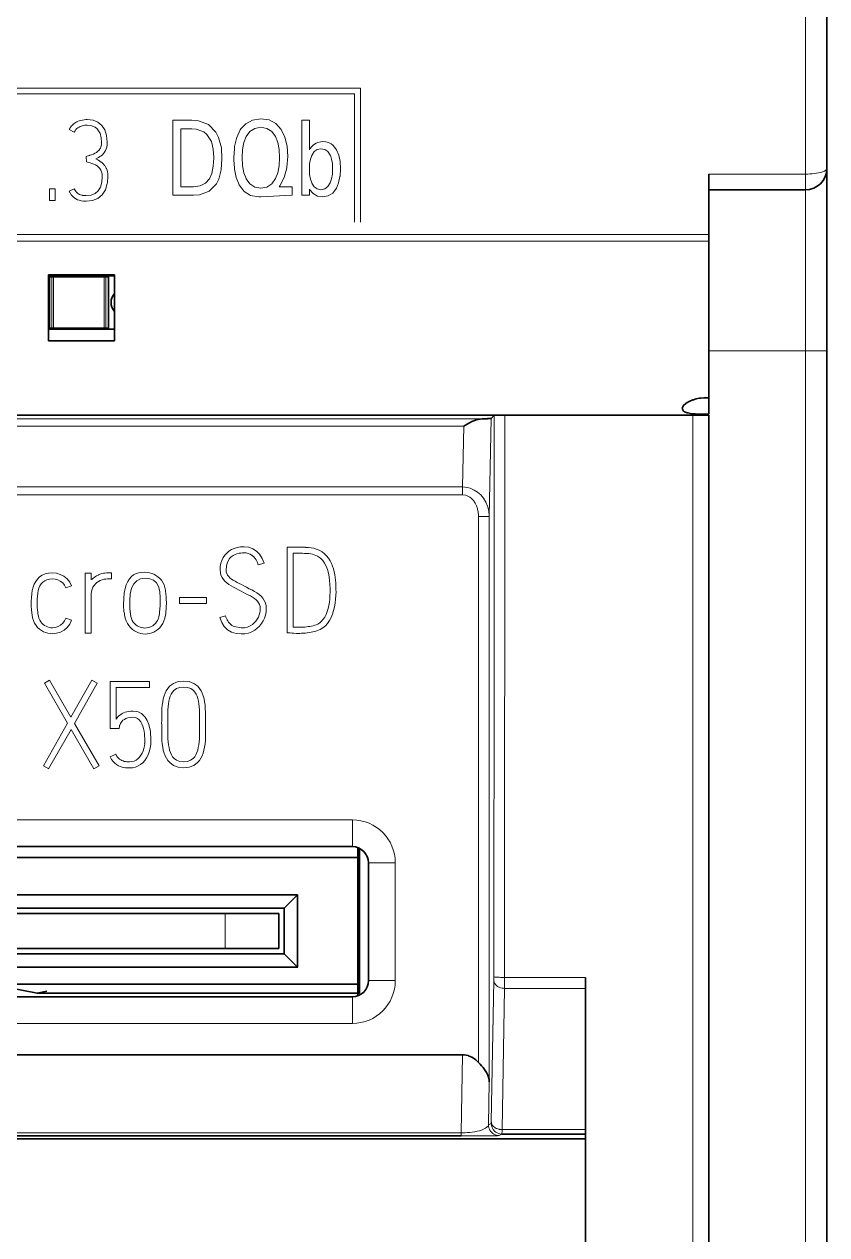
# Model space of a CAD drawing. Header units: millimetres. Extents: x -159 to 71007, y -220 to 29306.
# Drawn here: x 69153 to 69212.5, y 27942.6 to 28032.5 of the extents above; entities that cross this region are included whole.
import ezdxf

# ---------------------------------------------------------------- set-up
doc = ezdxf.new("R2010")
doc.units = ezdxf.units.MM
doc.layers.add('Layer 1', color=7, linetype='Continuous')

msp = doc.modelspace()

# ---------------------------------------------------------------- linework, layer by layer
at = {"layer": 'Layer 1', "color": 7, "lineweight": 18}
for points in [[(69210.943, 27868.163), (69210.943, 28258.094)], [(69158.283, 28022.458), (69158.383, 28022.51), (69158.482, 28022.566), (69158.582, 28022.629), (69158.68, 28022.697), (69158.77, 28022.776), (69158.854, 28022.865), (69158.932, 28022.964), (69158.998, 28023.076), (69159.053, 28023.2), (69159.096, 28023.34), (69159.119, 28023.5), (69159.128, 28023.684), (69159.128, 28023.697), (69159.084, 28024.189), (69158.954, 28024.608), (69158.739, 28024.943), (69158.442, 28025.187), (69158.072, 28025.334), (69157.628, 28025.383), (69157.544, 28025.381), (69157.057, 28025.299), (69156.882, 28025.226)], [(69163.991, 28025.329), (69165.402, 28025.329)], [(69163.991, 28019.759), (69163.991, 28025.329)], [(69165.523, 28019.759), (69165.98, 28019.794), (69166.702, 28020.059), (69167.233, 28020.617), (69167.41, 28020.961), (69167.595, 28021.66), (69167.646, 28022.466), (69167.646, 28022.479), (69167.598, 28023.284), (69167.396, 28024.059), (69167.195, 28024.445), (69166.648, 28025.014), (69165.907, 28025.29), (69165.404, 28025.333)], [(69171.927, 28020.458), (69172.259, 28021.074), (69172.458, 28021.8), (69172.466, 28021.848), (69172.525, 28022.634), (69172.471, 28023.416), (69172.31, 28024.083), (69172.04, 28024.635), (69171.639, 28025.083), (69171.136, 28025.353), (69170.528, 28025.442), (69169.913, 28025.349), (69169.406, 28025.073), (69169.053, 28024.686)], [(69173.561, 28025.329), (69174.134, 28025.329)], [(69173.561, 28019.759), (69173.561, 28025.329)], [(69174.132, 28025.329), (69174.132, 28023.135)], [(69156.884, 28025.223), (69156.825, 28025.191), (69156.752, 28025.147), (69156.684, 28025.098), (69156.618, 28025.046), (69156.604, 28025.035), (69156.542, 28024.977), (69156.485, 28024.915), (69156.431, 28024.851), (69156.384, 28024.782), (69156.342, 28024.71), (69156.305, 28024.634)], [(69156.685, 28024.445), (69156.305, 28024.635)], [(69156.685, 28024.445), (69156.744, 28024.548), (69156.808, 28024.637), (69156.88, 28024.712), (69156.957, 28024.775), (69157.035, 28024.828), (69157.116, 28024.869), (69157.201, 28024.902), (69157.286, 28024.927), (69157.374, 28024.943), (69157.462, 28024.955), (69157.546, 28024.962), (69157.63, 28024.965), (69157.901, 28024.942), (69158.228, 28024.822), (69158.392, 28024.688), (69158.587, 28024.394), (69158.599, 28024.368), (69158.688, 28024.03), (69158.706, 28023.682), (69158.695, 28023.512), (69158.659, 28023.362), (69158.619, 28023.266)], [(69164.6, 28024.697), (69164.6, 28020.39)], [(69165.404, 28024.697), (69164.602, 28024.697)], [(69165.404, 28024.697), (69165.74, 28024.671), (69166.31, 28024.46), (69166.531, 28024.271), (69166.855, 28023.749), (69167.002, 28023.175), (69167.037, 28022.566), (69167.036, 28022.521), (69167, 28021.917), (69166.895, 28021.388), (69166.717, 28020.98), (69166.422, 28020.652), (69166.027, 28020.453), (69165.527, 28020.387)], [(69169.052, 28024.684), (69169.003, 28024.612), (69168.74, 28024.052), (69168.718, 28023.983), (69168.583, 28023.374), (69168.562, 28023.2), (69168.53, 28022.577), (69168.531, 28022.393), (69168.574, 28021.77), (69168.582, 28021.701), (69168.703, 28021.088), (69168.919, 28020.53), (69169.286, 28020.037), (69169.773, 28019.742), (69170.376, 28019.643), (69170.433, 28019.643), (69170.484, 28019.645), (69170.528, 28019.646)], [(69169.443, 28020.98), (69169.433, 28020.998), (69169.269, 28021.436), (69169.171, 28021.961), (69169.17, 28021.977), (69169.14, 28022.57), (69169.14, 28022.577), (69169.173, 28023.17), (69169.273, 28023.684), (69169.439, 28024.113), (69169.719, 28024.499), (69170.081, 28024.73), (69170.528, 28024.807), (69170.974, 28024.73), (69171.336, 28024.499), (69171.615, 28024.113)], [(69171.615, 28024.113), (69171.783, 28023.684), (69171.881, 28023.17), (69171.883, 28023.163), (69171.916, 28022.57), (69171.916, 28022.551), (69171.881, 28021.959), (69171.784, 28021.435), (69171.621, 28020.998), (69171.341, 28020.599), (69170.975, 28020.36), (69170.526, 28020.281), (69170.076, 28020.36), (69169.711, 28020.599), (69169.441, 28020.98)], [(69176.081, 28023.237), (69176.033, 28023.305), (69175.884, 28023.475), (69175.749, 28023.577), (69175.545, 28023.68), (69175.362, 28023.729), (69175.134, 28023.747), (69174.975, 28023.739), (69174.754, 28023.688), (69174.624, 28023.633), (69174.434, 28023.507), (69174.312, 28023.387), (69174.177, 28023.203)], [(69158.619, 28023.266), (69158.602, 28023.235), (69158.599, 28023.229), (69158.526, 28023.126), (69158.523, 28023.122), (69158.438, 28023.032), (69158.435, 28023.028), (69158.338, 28022.949), (69158.333, 28022.945), (69158.224, 28022.88), (69158.216, 28022.877), (69158.103, 28022.823), (69158.09, 28022.816), (69157.972, 28022.772), (69157.957, 28022.767), (69157.837, 28022.728), (69157.824, 28022.725), (69157.704, 28022.688), (69157.693, 28022.685), (69157.573, 28022.649)], [(69157.597, 28022.233), (69157.573, 28022.646)], [(69174.306, 28020.676), (69174.21, 28020.963), (69174.152, 28021.305), (69174.151, 28021.312), (69174.132, 28021.701), (69174.132, 28021.708), (69174.151, 28022.095), (69174.208, 28022.436), (69174.304, 28022.723), (69174.479, 28023), (69174.708, 28023.165), (69174.993, 28023.22), (69175.277, 28023.166), (69175.506, 28023.003), (69175.682, 28022.734), (69175.685, 28022.725)], [(69174.132, 28023.135), (69174.176, 28023.205)], [(69174.139, 28020.197), (69174.404, 28019.892), (69174.726, 28019.708), (69175.107, 28019.647), (69175.525, 28019.719), (69175.869, 28019.929), (69176.138, 28020.283), (69176.305, 28020.684), (69176.404, 28021.162), (69176.406, 28021.17), (69176.438, 28021.719), (69176.406, 28022.266), (69176.308, 28022.735), (69176.145, 28023.128), (69176.081, 28023.235)], [(69175.687, 28022.727), (69175.781, 28022.451), (69175.84, 28022.11), (69175.84, 28022.105), (69175.859, 28021.718), (69175.859, 28021.709), (69175.84, 28021.32), (69175.781, 28020.975), (69175.683, 28020.684), (69175.508, 28020.402), (69175.277, 28020.234), (69174.991, 28020.177), (69174.707, 28020.232), (69174.478, 28020.397), (69174.304, 28020.673)], [(69156.305, 28020.074), (69156.347, 28019.985), (69156.395, 28019.896), (69156.453, 28019.806), (69156.52, 28019.719), (69156.599, 28019.636), (69156.692, 28019.562), (69156.796, 28019.495), (69156.916, 28019.436), (69157.047, 28019.387), (69157.196, 28019.349), (69157.364, 28019.328), (69157.553, 28019.319), (69158.036, 28019.373), (69158.437, 28019.533), (69158.757, 28019.8), (69158.989, 28020.166), (69159.129, 28020.628), (69159.139, 28020.689), (69159.176, 28021.182), (69159.17, 28021.342), (69159.15, 28021.49), (69159.114, 28021.627), (69159.067, 28021.752)], [(69157.597, 28022.233), (69157.73, 28022.207), (69157.863, 28022.172), (69157.997, 28022.132), (69158.129, 28022.083), (69158.253, 28022.021), (69158.37, 28021.947), (69158.475, 28021.859), (69158.569, 28021.756), (69158.647, 28021.638), (69158.706, 28021.506), (69158.742, 28021.357), (69158.754, 28021.194), (69158.754, 28021.152), (69158.717, 28020.741), (69158.617, 28020.374), (69158.455, 28020.092), (69158.227, 28019.896), (69157.925, 28019.776), (69157.553, 28019.737), (69157.337, 28019.75), (69157.29, 28019.757)], [(69159.069, 28021.75), (69159.06, 28021.769), (69159.011, 28021.865), (69159.003, 28021.88), (69158.942, 28021.969), (69158.932, 28021.983), (69158.861, 28022.065), (69158.848, 28022.08), (69158.769, 28022.154), (69158.75, 28022.171), (69158.662, 28022.235), (69158.636, 28022.252), (69158.545, 28022.311), (69158.512, 28022.331), (69158.42, 28022.385), (69158.381, 28022.407), (69158.287, 28022.459)], [(69210.943, 28021.332), (69210.945, 28021.332), (69211.116, 28021.336), (69211.287, 28021.342), (69211.453, 28021.354), (69211.615, 28021.371), (69211.768, 28021.392), (69211.911, 28021.418), (69212.043, 28021.447), (69212.163, 28021.48), (69212.27, 28021.519), (69212.368, 28021.563), (69212.452, 28021.615), (69212.511, 28021.678), (69212.535, 28021.748)], [(69203.779, 28021.332), (69210.941, 28021.332)], [(69154.839, 28020.231), (69155.262, 28020.231)], [(69154.839, 28019.362), (69154.839, 28020.231)], [(69155.262, 28020.231), (69155.262, 28019.362)], [(69156.305, 28020.074), (69156.685, 28020.247)], [(69157.293, 28019.763), (69157.234, 28019.774), (69157.155, 28019.796), (69157.153, 28019.798), (69157.078, 28019.826), (69157.005, 28019.863), (69156.941, 28019.905), (69156.879, 28019.959), (69156.876, 28019.963), (69156.82, 28020.022), (69156.771, 28020.087), (69156.761, 28020.104), (69156.719, 28020.173), (69156.684, 28020.247)], [(69164.6, 28020.39), (69165.527, 28020.39)], [(69171.927, 28020.458), (69171.88, 28020.39)], [(69171.88, 28020.39), (69172.866, 28020.39)], [(69172.866, 28020.39), (69172.866, 28019.759)], [(69174.132, 28020.205), (69174.132, 28019.759)], [(69155.262, 28019.362), (69154.839, 28019.362)], [(69165.523, 28019.759), (69163.991, 28019.759)], [(69172.866, 28019.759), (69170.526, 28019.649)], [(69174.132, 28019.759), (69173.559, 28019.759)], [(69203.779, 28016.852), (69019.557, 28016.852)], [(69203.779, 28016.345), (69019.557, 28016.345)], [(69154.839, 28013.672), (69159.217, 28013.672)], [(69155.028, 28013.672), (69155.029, 28013.683), (69155.033, 28013.702), (69155.036, 28013.713), (69155.044, 28013.731), (69155.051, 28013.742), (69155.063, 28013.756), (69155.073, 28013.764), (69155.088, 28013.776), (69155.1, 28013.781), (69155.117, 28013.787), (69155.129, 28013.789), (69155.147, 28013.791)], [(69155.028, 28009.932), (69155.028, 28013.673)], [(69155.147, 28009.812), (69155.147, 28013.791)], [(69158.91, 28009.812), (69158.91, 28013.791)], [(69158.91, 28013.791), (69158.922, 28013.789), (69158.941, 28013.786), (69158.952, 28013.783), (69158.969, 28013.774), (69158.979, 28013.768), (69158.993, 28013.756), (69159.001, 28013.747), (69159.013, 28013.732), (69159.018, 28013.72), (69159.025, 28013.702), (69159.028, 28013.69), (69159.03, 28013.672)], [(69159.028, 28009.932), (69159.028, 28013.673)], [(69154.839, 28009.932), (69159.217, 28009.932)], [(69155.147, 28009.812), (69155.134, 28009.812), (69155.116, 28009.816), (69155.103, 28009.819), (69155.087, 28009.828), (69155.077, 28009.834), (69155.063, 28009.846), (69155.055, 28009.855), (69155.044, 28009.871), (69155.037, 28009.883), (69155.031, 28009.9), (69155.029, 28009.912), (69155.028, 28009.931)], [(69159.028, 28009.932), (69159.028, 28009.92), (69159.025, 28009.902), (69159.022, 28009.89), (69159.013, 28009.873), (69159.006, 28009.862), (69158.994, 28009.848), (69158.986, 28009.84), (69158.971, 28009.828), (69158.959, 28009.822), (69158.941, 28009.816), (69158.929, 28009.812), (69158.91, 28009.811)], [(69212.535, 28008.221), (69203.78, 28008.221)], [(69117.16, 28003.161), (69186.947, 28003.161)], [(69187.481, 27995.91), (69187.616, 28003.198)], [(69187.85, 28003.432), (69187.848, 28002.041), (69187.847, 27997.87), (69187.845, 27993.702), (69187.843, 27989.532), (69187.841, 27988.142), (69187.84, 27983.972), (69187.838, 27979.803), (69187.836, 27975.634), (69187.834, 27974.246), (69187.833, 27970.076), (69187.83, 27965.907), (69187.828, 27961.738)], [(69188.645, 28003.446), (69188.623, 27961.711)], [(69202.586, 27873.63), (69202.586, 28003.444)], [(69118.52, 28002.617), (69185.588, 28002.617)], [(69185.503, 27998.111), (69185.588, 28002.617)], [(69185.505, 27997.534), (69118.598, 27997.534)], [(69185.503, 27998.111), (69118.603, 27998.111)], [(69186.684, 27995.91), (69186.681, 27996.015), (69186.659, 27996.236), (69186.615, 27996.453), (69186.598, 27996.511), (69186.526, 27996.72), (69186.428, 27996.919), (69186.309, 27997.097), (69186.159, 27997.26), (69186.036, 27997.358), (69185.841, 27997.464), (69185.721, 27997.505), (69185.5, 27997.534)], [(69185.505, 27998.111), (69185.505, 27997.534)], [(69187.481, 27995.91), (69187.479, 27996), (69187.444, 27996.325), (69187.365, 27996.644), (69187.35, 27996.691), (69187.222, 27996.993), (69187.053, 27997.272), (69186.847, 27997.521), (69186.601, 27997.737), (69186.372, 27997.884), (69186.073, 27998.015), (69185.832, 27998.079), (69185.505, 27998.111)], [(69186.684, 27955.4), (69186.684, 27995.908)], [(69187.481, 27995.91), (69186.686, 27995.91)], [(69187.481, 27953.958), (69187.481, 27995.91)], [(69170.767, 27992.453), (69170.627, 27992.812), (69170.44, 27993.112), (69170.206, 27993.353), (69169.935, 27993.53), (69169.63, 27993.634), (69169.293, 27993.669), (69169.03, 27993.656), (69168.784, 27993.617), (69168.555, 27993.549), (69168.346, 27993.459), (69168.159, 27993.345), (69167.996, 27993.206), (69167.853, 27993.046), (69167.733, 27992.866), (69167.637, 27992.664), (69167.565, 27992.445), (69167.522, 27992.209), (69167.509, 27991.958), (69167.524, 27991.748), (69167.57, 27991.559)], [(69170.868, 27989.506), (69170.783, 27989.689), (69170.674, 27989.853), (69170.544, 27990.001), (69170.394, 27990.132), (69170.23, 27990.251), (69170.051, 27990.361), (69169.86, 27990.464), (69169.665, 27990.562), (69169.47, 27990.664), (69169.274, 27990.769), (69169.101, 27990.861), (69168.932, 27990.949), (69168.769, 27991.031), (69168.616, 27991.111), (69168.476, 27991.193), (69168.348, 27991.277), (69168.235, 27991.367), (69168.141, 27991.465), (69168.062, 27991.569), (69168.003, 27991.685), (69167.967, 27991.815), (69167.956, 27991.959), (69167.972, 27992.224), (69168.023, 27992.45), (69168.105, 27992.637), (69168.213, 27992.791), (69168.332, 27992.92), (69168.467, 27993.022), (69168.611, 27993.1), (69168.759, 27993.155), (69168.909, 27993.189), (69169.053, 27993.208), (69169.18, 27993.22), (69169.289, 27993.223), (69169.448, 27993.213), (69169.591, 27993.181), (69169.719, 27993.129)], [(69169.72, 27993.127), (69169.746, 27993.114), (69169.835, 27993.059), (69169.854, 27993.046), (69169.936, 27992.982), (69169.951, 27992.968), (69170.025, 27992.896), (69170.037, 27992.883), (69170.103, 27992.804), (69170.112, 27992.791), (69170.171, 27992.706), (69170.177, 27992.695), (69170.226, 27992.605), (69170.228, 27992.598), (69170.271, 27992.504), (69170.308, 27992.411), (69170.337, 27992.325)], [(69172.471, 27993.636), (69173.443, 27993.644)], [(69172.471, 27987.295), (69172.471, 27993.636)], [(69172.471, 27987.295), (69172.591, 27987.284), (69172.715, 27987.272), (69172.845, 27987.26), (69172.985, 27987.251), (69173.14, 27987.245), (69173.308, 27987.243), (69173.43, 27987.245), (69173.558, 27987.25), (69173.692, 27987.257), (69173.832, 27987.269), (69173.972, 27987.282), (69174.112, 27987.301), (69174.253, 27987.324), (69174.395, 27987.351), (69174.537, 27987.385), (69174.674, 27987.424), (69174.807, 27987.471), (69174.935, 27987.526), (69175.141, 27987.644), (69175.325, 27987.796), (69175.486, 27987.981), (69175.626, 27988.193), (69175.746, 27988.424), (69175.847, 27988.674), (69175.929, 27988.938), (69175.996, 27989.209), (69176.046, 27989.491), (69176.079, 27989.773), (69176.101, 27990.051), (69176.108, 27990.324), (69176.106, 27990.467), (69176.103, 27990.627), (69176.098, 27990.804), (69176.09, 27990.993), (69176.072, 27991.188), (69176.049, 27991.391), (69176.017, 27991.599), (69175.974, 27991.81), (69175.921, 27992.024), (69175.854, 27992.234), (69175.77, 27992.438), (69175.668, 27992.633), (69175.55, 27992.819), (69175.412, 27992.99), (69175.254, 27993.151), (69175.072, 27993.292), (69174.865, 27993.41), (69174.63, 27993.504), (69174.452, 27993.556), (69174.264, 27993.595), (69174.06, 27993.619)], [(69173.62, 27993.186), (69172.922, 27993.186)], [(69172.922, 27993.186), (69172.922, 27987.711)], [(69173.62, 27993.186), (69173.779, 27993.183), (69173.935, 27993.176), (69174.088, 27993.164), (69174.236, 27993.145), (69174.371, 27993.117), (69174.494, 27993.08), (69174.74, 27992.974), (69174.949, 27992.832), (69175.12, 27992.657), (69175.262, 27992.451), (69175.38, 27992.226), (69175.474, 27991.98), (69175.547, 27991.719), (69175.601, 27991.444), (69175.635, 27991.16), (69175.653, 27990.87), (69175.665, 27990.585), (69175.668, 27990.306), (69175.661, 27990.058), (69175.645, 27989.809), (69175.614, 27989.559), (69175.572, 27989.315), (69175.518, 27989.081), (69175.451, 27988.857), (69175.37, 27988.648), (69175.274, 27988.458), (69175.164, 27988.286), (69175.04, 27988.138), (69174.902, 27988.018), (69174.748, 27987.927), (69174.641, 27987.883), (69174.53, 27987.844), (69174.413, 27987.813), (69174.295, 27987.785), (69174.174, 27987.762), (69174.051, 27987.744), (69173.928, 27987.726), (69173.805, 27987.715), (69173.684, 27987.707), (69173.566, 27987.702), (69173.453, 27987.698), (69173.345, 27987.696), (69173.264, 27987.696), (69173.187, 27987.696), (69173.113, 27987.696)], [(69174.065, 27993.617), (69174.043, 27993.619), (69173.981, 27993.623), (69173.918, 27993.627), (69173.856, 27993.63), (69173.834, 27993.632), (69173.772, 27993.636), (69173.709, 27993.637), (69173.647, 27993.639), (69173.627, 27993.641), (69173.565, 27993.643), (69173.502, 27993.644), (69173.44, 27993.644)], [(69170.767, 27992.453), (69170.334, 27992.329)], [(69156.482, 27990.776), (69156.34, 27991.053), (69156.151, 27991.289), (69155.915, 27991.483), (69155.646, 27991.624), (69155.356, 27991.711), (69155.05, 27991.739), (69154.765, 27991.715), (69154.514, 27991.656), (69154.299, 27991.559), (69154.111, 27991.431), (69153.951, 27991.277), (69153.818, 27991.099), (69153.708, 27990.897), (69153.625, 27990.673), (69153.562, 27990.428), (69153.52, 27990.168), (69153.495, 27989.896), (69153.486, 27989.611), (69153.486, 27989.492), (69153.486, 27989.389), (69153.486, 27989.307), (69153.488, 27989.234), (69153.491, 27989.167), (69153.497, 27989.103), (69153.504, 27989.04), (69153.51, 27988.977), (69153.519, 27988.909), (69153.527, 27988.833), (69153.537, 27988.741), (69153.549, 27988.631), (69153.586, 27988.401), (69153.648, 27988.19), (69153.675, 27988.126)], [(69154.061, 27990.599), (69154.137, 27990.765), (69154.233, 27990.913), (69154.351, 27991.04), (69154.491, 27991.144), (69154.656, 27991.222), (69154.854, 27991.269), (69155.085, 27991.284), (69155.268, 27991.266), (69155.456, 27991.212), (69155.646, 27991.12), (69155.821, 27990.991), (69155.961, 27990.823), (69156.066, 27990.612)], [(69157.497, 27991.702), (69157.947, 27991.702)], [(69157.497, 27987.251), (69157.497, 27991.702)], [(69157.947, 27991.702), (69157.947, 27991.217)], [(69157.947, 27990.166), (69157.947, 27990.169), (69157.96, 27990.349), (69157.999, 27990.518), (69158.063, 27990.667), (69158.147, 27990.801), (69158.245, 27990.917), (69158.357, 27991.016), (69158.482, 27991.099), (69158.612, 27991.166), (69158.747, 27991.218), (69158.882, 27991.255), (69159.013, 27991.277), (69159.139, 27991.284)], [(69159.148, 27991.737), (69159.07, 27991.736), (69158.941, 27991.724), (69158.861, 27991.711), (69158.736, 27991.682), (69158.652, 27991.655), (69158.532, 27991.609), (69158.447, 27991.572), (69158.333, 27991.513), (69158.255, 27991.466), (69158.149, 27991.394), (69158.078, 27991.338), (69157.982, 27991.252)], [(69159.447, 27991.286), (69159.139, 27991.286)], [(69159.148, 27991.737), (69159.447, 27991.737)], [(69159.447, 27991.737), (69159.447, 27991.286)], [(69163.509, 27989.649), (69163.507, 27989.819), (69163.501, 27989.984), (69163.487, 27990.117), (69163.473, 27990.229), (69163.459, 27990.338), (69163.448, 27990.441), (69163.406, 27990.654), (69163.342, 27990.85), (69163.254, 27991.028), (69163.146, 27991.186), (69163.027, 27991.326), (69162.892, 27991.447), (69162.745, 27991.55), (69162.59, 27991.635), (69162.426, 27991.7), (69162.255, 27991.748), (69162.087, 27991.774), (69161.922, 27991.785), (69161.688, 27991.773), (69161.469, 27991.737), (69161.267, 27991.678), (69161.083, 27991.589), (69160.918, 27991.465), (69160.773, 27991.304), (69160.649, 27991.103), (69160.542, 27990.857), (69160.455, 27990.567), (69160.391, 27990.225), (69160.352, 27989.824), (69160.34, 27989.366)], [(69160.842, 27988.788), (69160.83, 27988.87), (69160.822, 27988.943), (69160.815, 27989.005), (69160.808, 27989.061), (69160.805, 27989.118), (69160.802, 27989.174), (69160.799, 27989.231), (69160.797, 27989.293), (69160.795, 27989.359), (69160.795, 27989.433), (69160.795, 27989.521), (69160.795, 27989.62), (69160.797, 27989.679), (69160.829, 27990.158), (69160.926, 27990.59), (69161.091, 27990.92), (69161.317, 27991.151), (69161.602, 27991.289), (69161.944, 27991.335), (69162.284, 27991.296), (69162.562, 27991.181), (69162.78, 27990.99), (69162.932, 27990.713), (69163.025, 27990.343)], [(69167.57, 27991.557), (69167.647, 27991.392), (69167.746, 27991.245), (69167.866, 27991.111), (69168.004, 27990.986), (69168.158, 27990.873), (69168.324, 27990.767), (69168.503, 27990.669), (69168.688, 27990.574), (69168.875, 27990.474), (69169.064, 27990.369), (69169.244, 27990.272), (69169.421, 27990.183), (69169.594, 27990.1), (69169.759, 27990.018), (69169.911, 27989.93), (69170.049, 27989.839), (69170.172, 27989.739), (69170.278, 27989.632), (69170.366, 27989.515), (69170.433, 27989.384), (69170.472, 27989.233), (69170.485, 27989.061), (69170.477, 27988.921), (69170.452, 27988.771), (69170.41, 27988.611), (69170.349, 27988.451), (69170.268, 27988.298), (69170.167, 27988.153), (69170.044, 27988.018), (69169.899, 27987.898), (69169.731, 27987.794), (69169.539, 27987.713), (69169.319, 27987.665), (69169.074, 27987.648), (69168.542, 27987.747)], [(69156.057, 27988.365), (69155.963, 27988.166), (69155.832, 27987.996), (69155.668, 27987.853), (69155.479, 27987.746), (69155.275, 27987.681), (69155.058, 27987.659), (69154.94, 27987.666), (69154.822, 27987.688), (69154.704, 27987.722), (69154.59, 27987.769), (69154.48, 27987.831), (69154.377, 27987.905), (69154.281, 27987.996), (69154.197, 27988.101), (69154.122, 27988.223), (69154.059, 27988.362), (69154.016, 27988.515), (69153.988, 27988.683), (69153.976, 27988.788), (69153.966, 27988.876), (69153.957, 27988.948), (69153.95, 27989.01), (69153.943, 27989.069), (69153.939, 27989.123), (69153.936, 27989.177), (69153.933, 27989.236), (69153.929, 27989.298), (69153.928, 27989.373), (69153.926, 27989.463), (69153.926, 27989.573), (69153.929, 27989.794), (69153.943, 27990.009), (69153.965, 27990.218), (69154.002, 27990.417), (69154.057, 27990.6)], [(69156.482, 27990.776), (69156.066, 27990.615)], [(69163.028, 27990.339), (69163.061, 27989.874), (69163.059, 27989.714), (69163.057, 27989.58), (69163.054, 27989.469), (69163.05, 27989.373), (69163.049, 27989.285), (69163.045, 27989.208), (69163.042, 27989.134), (69163.035, 27989.055), (69163.027, 27988.978), (69163.019, 27988.891), (69163.008, 27988.786), (69162.997, 27988.665), (69162.969, 27988.497), (69162.925, 27988.345), (69162.863, 27988.21), (69162.788, 27988.09), (69162.703, 27987.984), (69162.611, 27987.892), (69162.509, 27987.814), (69162.4, 27987.75), (69162.283, 27987.702), (69162.163, 27987.668), (69162.043, 27987.648), (69161.926, 27987.641), (69161.808, 27987.648), (69161.69, 27987.668), (69161.57, 27987.702), (69161.452, 27987.75), (69161.342, 27987.813), (69161.242, 27987.888), (69161.149, 27987.978), (69161.065, 27988.084), (69160.989, 27988.205), (69160.926, 27988.343), (69160.882, 27988.497), (69160.856, 27988.665)], [(69157.947, 27990.166), (69157.947, 27987.251)], [(69160.34, 27989.362), (69160.34, 27989.3), (69160.34, 27989.246), (69160.34, 27989.199), (69160.342, 27989.153), (69160.345, 27989.105), (69160.351, 27989.053), (69160.357, 27988.997), (69160.364, 27988.936), (69160.372, 27988.872), (69160.384, 27988.798), (69160.398, 27988.711), (69160.414, 27988.611), (69160.466, 27988.38), (69160.539, 27988.171), (69160.632, 27987.984), (69160.741, 27987.818), (69160.864, 27987.67), (69160.999, 27987.541), (69161.144, 27987.434), (69161.295, 27987.346), (69161.453, 27987.279), (69161.615, 27987.232), (69161.775, 27987.205), (69161.934, 27987.195), (69162.099, 27987.205), (69162.264, 27987.232), (69162.429, 27987.279), (69162.589, 27987.345), (69162.743, 27987.43), (69162.887, 27987.535), (69163.022, 27987.659), (69163.141, 27987.807), (69163.249, 27987.976), (69163.339, 27988.164), (69163.406, 27988.376), (69163.451, 27988.606), (69163.468, 27988.714), (69163.48, 27988.813), (69163.488, 27988.906), (69163.494, 27988.994), (69163.501, 27989.076), (69163.507, 27989.155), (69163.51, 27989.231), (69163.514, 27989.305), (69163.516, 27989.379), (69163.516, 27989.454), (69163.516, 27989.53), (69163.516, 27989.611), (69163.516, 27989.643)], [(69164.489, 27989.91), (69166.502, 27989.91)], [(69164.489, 27989.458), (69164.489, 27989.91)], [(69166.502, 27989.458), (69164.489, 27989.458)], [(69166.502, 27989.91), (69166.502, 27989.458)], [(69167.482, 27988.426), (69167.625, 27988.057), (69167.819, 27987.752), (69168.063, 27987.511), (69168.356, 27987.338), (69168.692, 27987.233), (69169.069, 27987.198), (69169.348, 27987.217), (69169.608, 27987.27), (69169.851, 27987.361), (69170.071, 27987.481), (69170.267, 27987.622), (69170.438, 27987.785), (69170.585, 27987.968), (69170.708, 27988.166), (69170.805, 27988.382), (69170.878, 27988.606), (69170.92, 27988.833), (69170.934, 27989.062), (69170.916, 27989.297), (69170.868, 27989.506)], [(69160.86, 27988.665), (69160.86, 27988.668), (69160.858, 27988.682), (69160.856, 27988.694), (69160.854, 27988.705), (69160.852, 27988.718), (69160.851, 27988.72), (69160.849, 27988.733), (69160.847, 27988.746), (69160.845, 27988.757), (69160.844, 27988.761), (69160.842, 27988.774), (69160.842, 27988.786)], [(69167.482, 27988.426), (69167.915, 27988.549)], [(69168.538, 27987.748), (69168.474, 27987.781), (69168.385, 27987.835), (69168.302, 27987.898), (69168.225, 27987.971), (69168.154, 27988.05), (69168.132, 27988.077), (69168.071, 27988.164), (69168.019, 27988.256), (69167.975, 27988.352), (69167.942, 27988.451), (69167.916, 27988.552)], [(69153.674, 27988.123), (69153.736, 27987.998), (69153.844, 27987.829), (69153.963, 27987.681), (69154.098, 27987.556), (69154.242, 27987.452), (69154.398, 27987.368), (69154.561, 27987.302), (69154.728, 27987.255), (69154.895, 27987.227), (69155.059, 27987.218), (69155.371, 27987.247), (69155.661, 27987.336), (69155.929, 27987.486), (69156.159, 27987.686), (69156.343, 27987.929), (69156.479, 27988.214)], [(69156.057, 27988.365), (69156.482, 27988.215)], [(69173.112, 27987.702), (69173.098, 27987.702), (69173.079, 27987.703), (69173.061, 27987.703), (69173.042, 27987.703), (69173.036, 27987.705), (69173.017, 27987.705), (69172.999, 27987.707), (69172.98, 27987.708), (69172.962, 27987.71), (69172.943, 27987.711), (69172.925, 27987.713)], [(69157.947, 27987.251), (69157.497, 27987.251)], [(69154.463, 27983.546), (69154.844, 27983.767)], [(69156.185, 27980.572), (69154.463, 27983.546)], [(69154.842, 27983.768), (69156.432, 27981.012)], [(69156.432, 27981.012), (69157.996, 27983.768)], [(69158.392, 27983.546), (69156.697, 27980.561)], [(69157.996, 27983.768), (69158.393, 27983.548)], [(69159.336, 27983.67), (69162.277, 27983.67)], [(69159.336, 27980.174), (69159.336, 27983.669)], [(69162.277, 27983.23), (69159.778, 27983.23)], [(69159.78, 27983.23), (69159.78, 27980.882)], [(69162.277, 27983.67), (69162.277, 27983.23)], [(69166.428, 27980.528), (69166.426, 27980.829), (69166.422, 27981.119), (69166.418, 27981.398), (69166.406, 27981.665), (69166.385, 27981.919), (69166.355, 27982.16), (69166.313, 27982.389), (69166.256, 27982.603), (69166.183, 27982.803), (69166.093, 27982.99), (69165.98, 27983.16), (69165.843, 27983.315), (69165.555, 27983.531), (69165.208, 27983.661), (69164.802, 27983.703), (69164.396, 27983.661), (69164.05, 27983.531), (69163.76, 27983.315), (69163.625, 27983.16), (69163.512, 27982.99), (69163.421, 27982.803), (69163.348, 27982.603), (69163.289, 27982.389), (69163.244, 27982.16), (69163.212, 27981.919), (69163.19, 27981.665), (69163.178, 27981.398), (69163.174, 27981.119), (69163.17, 27980.829), (69163.168, 27980.528)], [(69163.62, 27980.528), (69163.62, 27980.804), (69163.623, 27981.069), (69163.628, 27981.321), (69163.637, 27981.562), (69163.653, 27981.791), (69163.677, 27982.01), (69163.709, 27982.214), (69163.753, 27982.402), (69163.808, 27982.576), (69163.881, 27982.733), (69163.97, 27982.874), (69164.078, 27982.999), (69164.268, 27983.142), (69164.509, 27983.228), (69164.801, 27983.256), (69165.09, 27983.228), (69165.331, 27983.142), (69165.527, 27982.999), (69165.631, 27982.874), (69165.718, 27982.733), (69165.791, 27982.576), (69165.85, 27982.402), (69165.895, 27982.214), (69165.927, 27982.01), (69165.951, 27981.791), (69165.968, 27981.562), (69165.976, 27981.321), (69165.982, 27981.069), (69165.984, 27980.804), (69165.986, 27980.528)], [(69162.093, 27980.775), (69162.018, 27980.912), (69161.944, 27981.019), (69161.753, 27981.224), (69161.674, 27981.284), (69161.425, 27981.41), (69161.311, 27981.442), (69161.035, 27981.472), (69160.874, 27981.468), (69160.726, 27981.45), (69160.588, 27981.424), (69160.462, 27981.387), (69160.345, 27981.343), (69160.239, 27981.291), (69160.144, 27981.232), (69160.056, 27981.169), (69159.975, 27981.1), (69159.902, 27981.028), (69159.839, 27980.954), (69159.781, 27980.879)], [(69154.392, 27977.42), (69156.185, 27980.572)], [(69156.697, 27980.563), (69158.525, 27977.42)], [(69159.355, 27978.082), (69159.454, 27977.892), (69159.567, 27977.732), (69159.693, 27977.603), (69159.826, 27977.503), (69159.961, 27977.422), (69160.1, 27977.361), (69160.234, 27977.317), (69160.366, 27977.289), (69160.492, 27977.274), (69160.606, 27977.265), (69160.704, 27977.261), (69160.783, 27977.26), (69161.007, 27977.275), (69161.22, 27977.322), (69161.42, 27977.4), (69161.605, 27977.509), (69161.772, 27977.646), (69161.92, 27977.81), (69162.048, 27978.001), (69162.158, 27978.217), (69162.247, 27978.457), (69162.313, 27978.722), (69162.353, 27979.006), (69162.367, 27979.313), (69162.367, 27979.335), (69162.328, 27979.95), (69162.211, 27980.481), (69162.093, 27980.771)], [(69160.043, 27980.368), (69160.009, 27980.174)], [(69160.043, 27980.368), (69160.047, 27980.394), (69160.059, 27980.437), (69160.078, 27980.496), (69160.109, 27980.565), (69160.157, 27980.637), (69160.219, 27980.714), (69160.298, 27980.792), (69160.398, 27980.863), (69160.517, 27980.927), (69160.66, 27980.979), (69160.83, 27981.01), (69161.029, 27981.019), (69161.214, 27980.997), (69161.373, 27980.934), (69161.504, 27980.826), (69161.614, 27980.688), (69161.703, 27980.533), (69161.773, 27980.359), (69161.828, 27980.176), (69161.867, 27979.988), (69161.891, 27979.798), (69161.905, 27979.618), (69161.913, 27979.458), (69161.917, 27979.318), (69161.908, 27979.109), (69161.902, 27979.042)], [(69163.17, 27980.43), (69163.17, 27980.528)], [(69163.17, 27980.43), (69163.172, 27980.13), (69163.175, 27979.842), (69163.18, 27979.566), (69163.192, 27979.302), (69163.214, 27979.047), (69163.246, 27978.806), (69163.291, 27978.577), (69163.35, 27978.363), (69163.422, 27978.163), (69163.516, 27977.976), (69163.631, 27977.806), (69163.771, 27977.651), (69164.056, 27977.435), (69164.4, 27977.305), (69164.806, 27977.263), (69165.206, 27977.305), (69165.548, 27977.435), (69165.832, 27977.651), (69165.968, 27977.806), (69166.082, 27977.976), (69166.175, 27978.163), (69166.251, 27978.363), (69166.31, 27978.577), (69166.357, 27978.806), (69166.389, 27979.047), (69166.411, 27979.302), (69166.422, 27979.566), (69166.428, 27979.842), (69166.431, 27980.13), (69166.433, 27980.43)], [(69165.986, 27980.43), (69165.984, 27980.164), (69165.982, 27979.904), (69165.976, 27979.653), (69165.968, 27979.413), (69165.949, 27979.184), (69165.924, 27978.966), (69165.888, 27978.761), (69165.842, 27978.57), (69165.783, 27978.392), (69165.708, 27978.23), (69165.618, 27978.085), (69165.508, 27977.959), (69165.32, 27977.821), (69165.084, 27977.738), (69164.801, 27977.712), (69164.514, 27977.738), (69164.275, 27977.821), (69164.087, 27977.959), (69163.977, 27978.085), (69163.888, 27978.23), (69163.817, 27978.392), (69163.76, 27978.57), (69163.714, 27978.761), (69163.68, 27978.966), (69163.653, 27979.184), (69163.637, 27979.413), (69163.627, 27979.653), (69163.621, 27979.904), (69163.618, 27980.164), (69163.618, 27980.43)], [(69163.62, 27980.528), (69163.62, 27980.43)], [(69165.986, 27980.43), (69165.986, 27980.528)], [(69166.428, 27980.528), (69166.428, 27980.43)], [(69156.441, 27980.12), (69154.78, 27977.198)], [(69158.137, 27977.198), (69156.442, 27980.12)], [(69160.009, 27980.174), (69159.338, 27980.174)], [(69161.908, 27979.041), (69161.89, 27978.906), (69161.848, 27978.707), (69161.791, 27978.522), (69161.718, 27978.351), (69161.631, 27978.196), (69161.528, 27978.058), (69161.408, 27977.941), (69161.274, 27977.843), (69161.124, 27977.769), (69160.96, 27977.725), (69160.785, 27977.71), (69160.686, 27977.712), (69160.586, 27977.718), (69160.488, 27977.728), (69160.394, 27977.745), (69160.301, 27977.772), (69160.212, 27977.809), (69160.126, 27977.856), (69160.043, 27977.912), (69159.965, 27977.978), (69159.892, 27978.056), (69159.825, 27978.154), (69159.762, 27978.269)], [(69159.355, 27978.082), (69159.761, 27978.268)], [(69154.782, 27977.198), (69154.395, 27977.418)], [(69158.525, 27977.42), (69158.137, 27977.199)], [(69125.994, 27973.404), (69177.321, 27973.404)], [(69177.321, 27973.404), (69177.321, 27971.415)], [(69180.504, 27970.221), (69178.515, 27970.221)], [(69180.504, 27970.221), (69180.504, 27961.467)], [(69167.89, 27963.855), (69167.89, 27966.441)], [(69187.828, 27961.74), (69187.828, 27961.723), (69187.828, 27961.696), (69187.828, 27961.679), (69187.826, 27961.652), (69187.826, 27961.634), (69187.826, 27961.607), (69187.826, 27961.588), (69187.826, 27961.561), (69187.826, 27961.541), (69187.825, 27961.514), (69187.825, 27961.496), (69187.825, 27961.469)], [(69188.623, 27961.711), (69188.547, 27961.709), (69188.466, 27961.708), (69188.385, 27961.706), (69188.307, 27961.708), (69188.229, 27961.713), (69188.182, 27961.718), (69188.107, 27961.726), (69188.028, 27961.73), (69187.939, 27961.723), (69187.9, 27961.716), (69187.828, 27961.738)], [(69188.621, 27960.896), (69188.623, 27961.711)], [(69188.623, 27961.711), (69194.628, 27961.711)], [(69180.504, 27961.469), (69178.515, 27961.469)], [(69187.826, 27961.467), (69187.636, 27950.98)], [(69188.621, 27960.896), (69188.539, 27960.899), (69188.433, 27960.914), (69188.328, 27960.938), (69188.227, 27960.975), (69188.191, 27960.99), (69188.098, 27961.042), (69188.011, 27961.106), (69187.937, 27961.184), (69187.885, 27961.262), (69187.843, 27961.363), (69187.826, 27961.467)], [(69188.621, 27960.896), (69188.431, 27950.407)], [(69188.621, 27960.896), (69194.628, 27960.896)], [(69177.321, 27958.285), (69177.321, 27960.274)], [(69177.321, 27958.285), (69125.994, 27958.285)], [(69185.502, 27955.959), (69185.403, 27950.172)], [(69187.481, 27953.958), (69187.425, 27950.766)], [(69187.425, 27950.766), (69187.39, 27950.669), (69187.311, 27950.582), (69187.2, 27950.505), (69187.065, 27950.438), (69186.912, 27950.379), (69186.747, 27950.328), (69186.573, 27950.286), (69186.393, 27950.25), (69186.213, 27950.224), (69186.034, 27950.202), (69185.864, 27950.187), (69185.702, 27950.176), (69185.549, 27950.17), (69185.401, 27950.168)], [(69188.082, 27949.982), (69188.028, 27949.995), (69187.922, 27950.028), (69187.823, 27950.077), (69187.752, 27950.122), (69187.668, 27950.195), (69187.594, 27950.278), (69187.531, 27950.37), (69187.493, 27950.444), (69187.455, 27950.549), (69187.432, 27950.657), (69187.424, 27950.766)], [(69187.631, 27950.869), (69187.425, 27950.766)], [(69187.636, 27950.98), (69187.636, 27950.974), (69187.634, 27950.961), (69187.634, 27950.95), (69187.634, 27950.946), (69187.634, 27950.934), (69187.633, 27950.923), (69187.633, 27950.911), (69187.633, 27950.9), (69187.631, 27950.893), (69187.631, 27950.88), (69187.633, 27950.874), (69187.629, 27950.864)], [(69188.161, 27950.444), (69188.111, 27950.458), (69188.037, 27950.486), (69188, 27950.503), (69187.928, 27950.54), (69187.86, 27950.584), (69187.799, 27950.636), (69187.745, 27950.695), (69187.707, 27950.751), (69187.67, 27950.823), (69187.646, 27950.901), (69187.638, 27950.98)], [(69185.401, 27950.172), (69118.707, 27950.172)], [(69185.401, 27949.936), (69185.401, 27950.172)], [(69188.064, 27949.959), (69187.91, 27949.956), (69187.723, 27949.952), (69187.512, 27949.949), (69187.281, 27949.945), (69187.038, 27949.944), (69186.787, 27949.943), (69186.534, 27949.941), (69186.285, 27949.939), (69186.045, 27949.937), (69185.82, 27949.936), (69185.606, 27949.936), (69185.401, 27949.936)], [(69188.22, 27949.971), (69188.219, 27949.969), (69188.204, 27949.966), (69188.189, 27949.965), (69188.172, 27949.965), (69188.156, 27949.965), (69188.141, 27949.965), (69188.124, 27949.963), (69188.109, 27949.963), (69188.092, 27949.961), (69188.077, 27949.959), (69188.062, 27949.958)], [(69188.431, 27950.407), (69188.404, 27950.409), (69188.377, 27950.411), (69188.35, 27950.412), (69188.323, 27950.416), (69188.296, 27950.419), (69188.269, 27950.422), (69188.242, 27950.426), (69188.215, 27950.433), (69188.189, 27950.439), (69188.161, 27950.446)], [(69188.426, 27950.074), (69188.22, 27949.971)], [(69188.431, 27950.407), (69188.431, 27950.389), (69188.431, 27950.355), (69188.429, 27950.321), (69188.429, 27950.313), (69188.429, 27950.279), (69188.429, 27950.246), (69188.429, 27950.213), (69188.428, 27950.18), (69188.426, 27950.16), (69188.426, 27950.126), (69188.429, 27950.106), (69188.424, 27950.074)], [(69194.628, 27950.407), (69188.431, 27950.407)]]:
    msp.add_lwpolyline(points, dxfattribs=at)
at = {"layer": 'Layer 1', "color": 7, "lineweight": 35}
for points in [[(69212.535, 27868.163), (69212.535, 28258.094)], [(69203.779, 28003.505), (69203.779, 28021.332)], [(69203.779, 28020.157), (69210.941, 28020.157)], [(69154.777, 28013.853), (69159.677, 28013.853)], [(69154.777, 28008.953), (69154.777, 28013.853)], [(69154.777, 28013.791), (69159.677, 28013.791)], [(69154.839, 28013.672), (69154.841, 28013.683), (69154.844, 28013.702), (69154.848, 28013.713), (69154.856, 28013.731), (69154.863, 28013.742), (69154.876, 28013.756), (69154.885, 28013.764), (69154.9, 28013.776), (69154.911, 28013.781), (69154.93, 28013.787), (69154.941, 28013.789), (69154.96, 28013.791)], [(69154.839, 28013.672), (69154.839, 28009.931)], [(69159.097, 28013.791), (69159.109, 28013.789), (69159.128, 28013.786), (69159.139, 28013.783), (69159.156, 28013.774), (69159.168, 28013.768), (69159.181, 28013.756), (69159.189, 28013.747), (69159.202, 28013.731), (69159.207, 28013.719), (69159.213, 28013.702), (69159.215, 28013.69), (69159.217, 28013.672)], [(69159.217, 28013.672), (69159.217, 28009.931)], [(69159.677, 28013.853), (69159.677, 28008.953)], [(69159.673, 28009.812), (69154.782, 28009.812)], [(69154.96, 28009.812), (69154.947, 28009.812), (69154.928, 28009.816), (69154.917, 28009.819), (69154.9, 28009.826), (69154.889, 28009.833), (69154.876, 28009.844), (69154.867, 28009.853), (69154.858, 28009.87), (69154.851, 28009.881), (69154.844, 28009.899), (69154.841, 28009.91), (69154.839, 28009.929)], [(69159.217, 28009.932), (69159.215, 28009.92), (69159.211, 28009.902), (69159.209, 28009.89), (69159.2, 28009.873), (69159.193, 28009.862), (69159.181, 28009.848), (69159.173, 28009.84), (69159.156, 28009.828), (69159.144, 28009.822), (69159.128, 28009.816), (69159.114, 28009.812), (69159.096, 28009.811)], [(69154.777, 28008.953), (69159.677, 28008.953)], [(69203.779, 28004.729), (69203.638, 28004.734), (69203.41, 28004.729), (69203.184, 28004.709), (69203.072, 28004.692), (69202.85, 28004.649), (69202.63, 28004.584), (69202.593, 28004.572), (69202.381, 28004.487), (69202.181, 28004.382), (69202.061, 28004.303), (69201.893, 28004.148), (69201.881, 28004.135), (69201.794, 28003.925)], [(69201.791, 28003.925), (69201.891, 28003.745), (69201.977, 28003.686), (69202.181, 28003.619), (69202.211, 28003.612), (69202.42, 28003.572), (69202.63, 28003.545), (69202.759, 28003.533), (69202.97, 28003.52), (69203.184, 28003.513), (69203.355, 28003.509), (69203.567, 28003.508), (69203.78, 28003.509)], [(69019.559, 28003.446), (69203.78, 28003.446)], [(69186.947, 28003.161), (69186.809, 28003.151), (69186.664, 28003.124), (69186.521, 28003.085), (69186.47, 28003.068), (69186.331, 28003.018), (69186.194, 28002.96), (69186.061, 28002.897), (69185.967, 28002.847), (69185.837, 28002.775), (69185.71, 28002.698), (69185.588, 28002.617)], [(69186.947, 28003.161), (69186.954, 28003.161), (69187.021, 28003.163), (69187.089, 28003.164), (69187.156, 28003.166), (69187.223, 28003.169), (69187.289, 28003.173), (69187.318, 28003.176), (69187.381, 28003.183), (69187.449, 28003.186), (69187.52, 28003.185), (69187.552, 28003.183), (69187.614, 28003.2)], [(69187.85, 28003.432), (69187.616, 28003.198)], [(69203.779, 27872.564), (69203.779, 28003.446)], [(69125.994, 27971.415), (69177.321, 27971.415)], [(69177.718, 27970.62), (69125.595, 27970.62)], [(69177.718, 27960.345), (69177.718, 27971.344)], [(69177.857, 27971.286), (69177.857, 27960.534)], [(69178.513, 27970.221), (69178.513, 27961.467)], [(69173.261, 27967.834), (69126.589, 27967.834)], [(69173.261, 27967.834), (69172.267, 27966.84)], [(69173.261, 27962.463), (69173.261, 27967.834)], [(69172.267, 27966.84), (69127.584, 27966.84)], [(69127.981, 27966.441), (69171.868, 27966.441)], [(69171.868, 27963.855), (69171.868, 27966.441)], [(69172.267, 27963.458), (69172.267, 27966.84)], [(69127.584, 27963.458), (69172.267, 27963.458)], [(69127.981, 27963.855), (69171.868, 27963.855)], [(69173.261, 27962.463), (69172.267, 27963.456)], [(69126.59, 27962.463), (69173.263, 27962.463)], [(69194.628, 27864.185), (69194.628, 27961.711)], [(69177.718, 27961.209), (69128.776, 27961.209)], [(69151.656, 27960.987), (69153.918, 27960.534)], [(69154.64, 27960.674), (69153.92, 27960.534)], [(69177.718, 27960.674), (69177.857, 27960.534)], [(69177.321, 27960.274), (69125.994, 27960.274)], [(69177.857, 27960.534), (69153.918, 27960.534)], [(69118.598, 27955.959), (69185.502, 27955.959)], [(69185.502, 27955.959), (69185.512, 27955.959), (69185.647, 27955.951), (69185.78, 27955.93), (69185.909, 27955.899), (69185.948, 27955.886), (69186.073, 27955.84), (69186.194, 27955.782), (69186.31, 27955.713), (69186.381, 27955.666), (69186.489, 27955.583), (69186.59, 27955.494), (69186.684, 27955.4)], [(69187.481, 27953.958), (69187.481, 27953.963), (69187.466, 27954.132), (69187.429, 27954.296), (69187.373, 27954.457), (69187.351, 27954.505), (69187.274, 27954.655), (69187.185, 27954.799), (69187.087, 27954.936), (69187.019, 27955.024), (69186.912, 27955.152), (69186.799, 27955.278), (69186.684, 27955.402)], [(69185.401, 27949.936), (69118.707, 27949.936)], [(69194.628, 27950.074), (69188.426, 27950.074)], [(69194.628, 27949.73), (69013.589, 27949.73)]]:
    msp.add_lwpolyline(points, dxfattribs=at)
at = {"layer": 'Layer 1', "color": 7, "lineweight": 9}
for points in [[(69177.917, 28027.716), (69122.212, 28027.716)], [(69122.65, 28027.28), (69177.479, 28027.28)], [(69177.479, 28027.28), (69177.479, 28017.772)], [(69177.917, 28027.716), (69177.917, 28017.769)]]:
    msp.add_lwpolyline(points, dxfattribs=at)
at = {"layer": 'Layer 1', "color": 7, "lineweight": 35}
for points, knots in [([(69210.943, 28020.157), (69210.943, 28020.157), (69210.943, 28020.157), (69210.943, 28020.157), (69211.822, 28020.157), (69212.535, 28020.869), (69212.535, 28021.748), (69212.535, 28021.748), (69212.535, 28021.748), (69212.535, 28021.748)], [0, 0, 0, 0, 1, 1, 1, 2, 2, 2, 3, 3, 3, 3]), ([(69159.67, 28012.467), (69159.67, 28012.467), (69159.67, 28012.467), (69159.67, 28012.467), (69159.505, 28012.285), (69159.414, 28012.048), (69159.414, 28011.802), (69159.414, 28011.556), (69159.505, 28011.32), (69159.668, 28011.138)], [0, 0, 0, 0, 1, 1, 1, 2, 2, 2, 3, 3, 3, 3]), ([(69178.513, 27970.221), (69178.513, 27970.221), (69178.513, 27970.221), (69178.513, 27970.221), (69178.513, 27970.88), (69177.979, 27971.415), (69177.319, 27971.415)], [0, 0, 0, 0, 1, 1, 1, 2, 2, 2, 2]), ([(69177.321, 27960.274), (69177.321, 27960.274), (69177.321, 27960.274), (69177.321, 27960.274), (69177.979, 27960.274), (69178.515, 27960.809), (69178.515, 27961.469)], [0, 0, 0, 0, 1, 1, 1, 2, 2, 2, 2])]:
    msp.add_open_spline(points, degree=3, knots=knots, dxfattribs=at)
at = {"layer": 'Layer 1', "color": 7, "lineweight": 18}
for points in [[(69180.504, 27970.221), (69180.504, 27970.221), (69180.504, 27970.221), (69180.504, 27970.221), (69180.504, 27971.979), (69179.079, 27973.404), (69177.321, 27973.404)], [(69177.321, 27958.285), (69177.321, 27958.285), (69177.321, 27958.285), (69177.321, 27958.285), (69179.079, 27958.285), (69180.504, 27959.71), (69180.504, 27961.469)], [(69187.631, 27950.869), (69187.631, 27950.869), (69187.631, 27950.869), (69187.631, 27950.869), (69187.631, 27950.429), (69187.986, 27950.074), (69188.426, 27950.074)], [(69188.082, 27949.982), (69188.082, 27949.982), (69188.082, 27949.982), (69188.082, 27949.982), (69188.128, 27949.974), (69188.173, 27949.971), (69188.22, 27949.971)]]:
    msp.add_open_spline(points, degree=3, knots=[0, 0, 0, 0, 1, 1, 1, 2, 2, 2, 2], dxfattribs=at)

doc.saveas('drawing.dxf')
